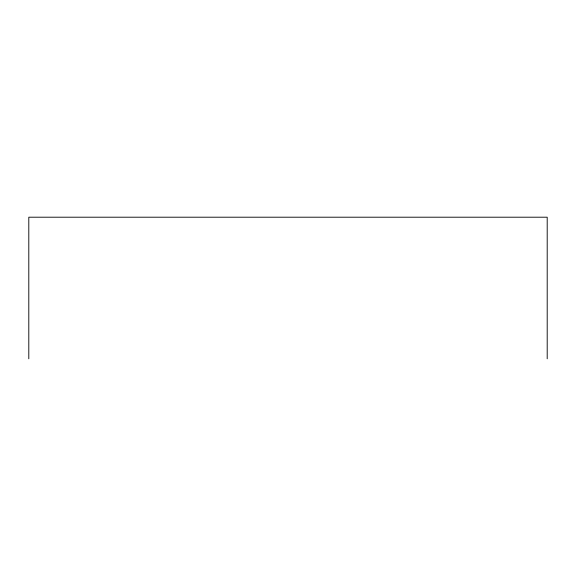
<?xml version="1.0" encoding="UTF-8"?>
<svg xmlns="http://www.w3.org/2000/svg" width="576" height="576" viewBox="0 0 576 576"><rect width="100%" height="100%" fill="white"/><g stroke="black" fill="none" stroke-linecap="round" stroke-linejoin="round"><path stroke-width="0.86" d="M547.2 358.798L547.2 217.202L28.8 217.202L28.8 358.798"/></g></svg>
